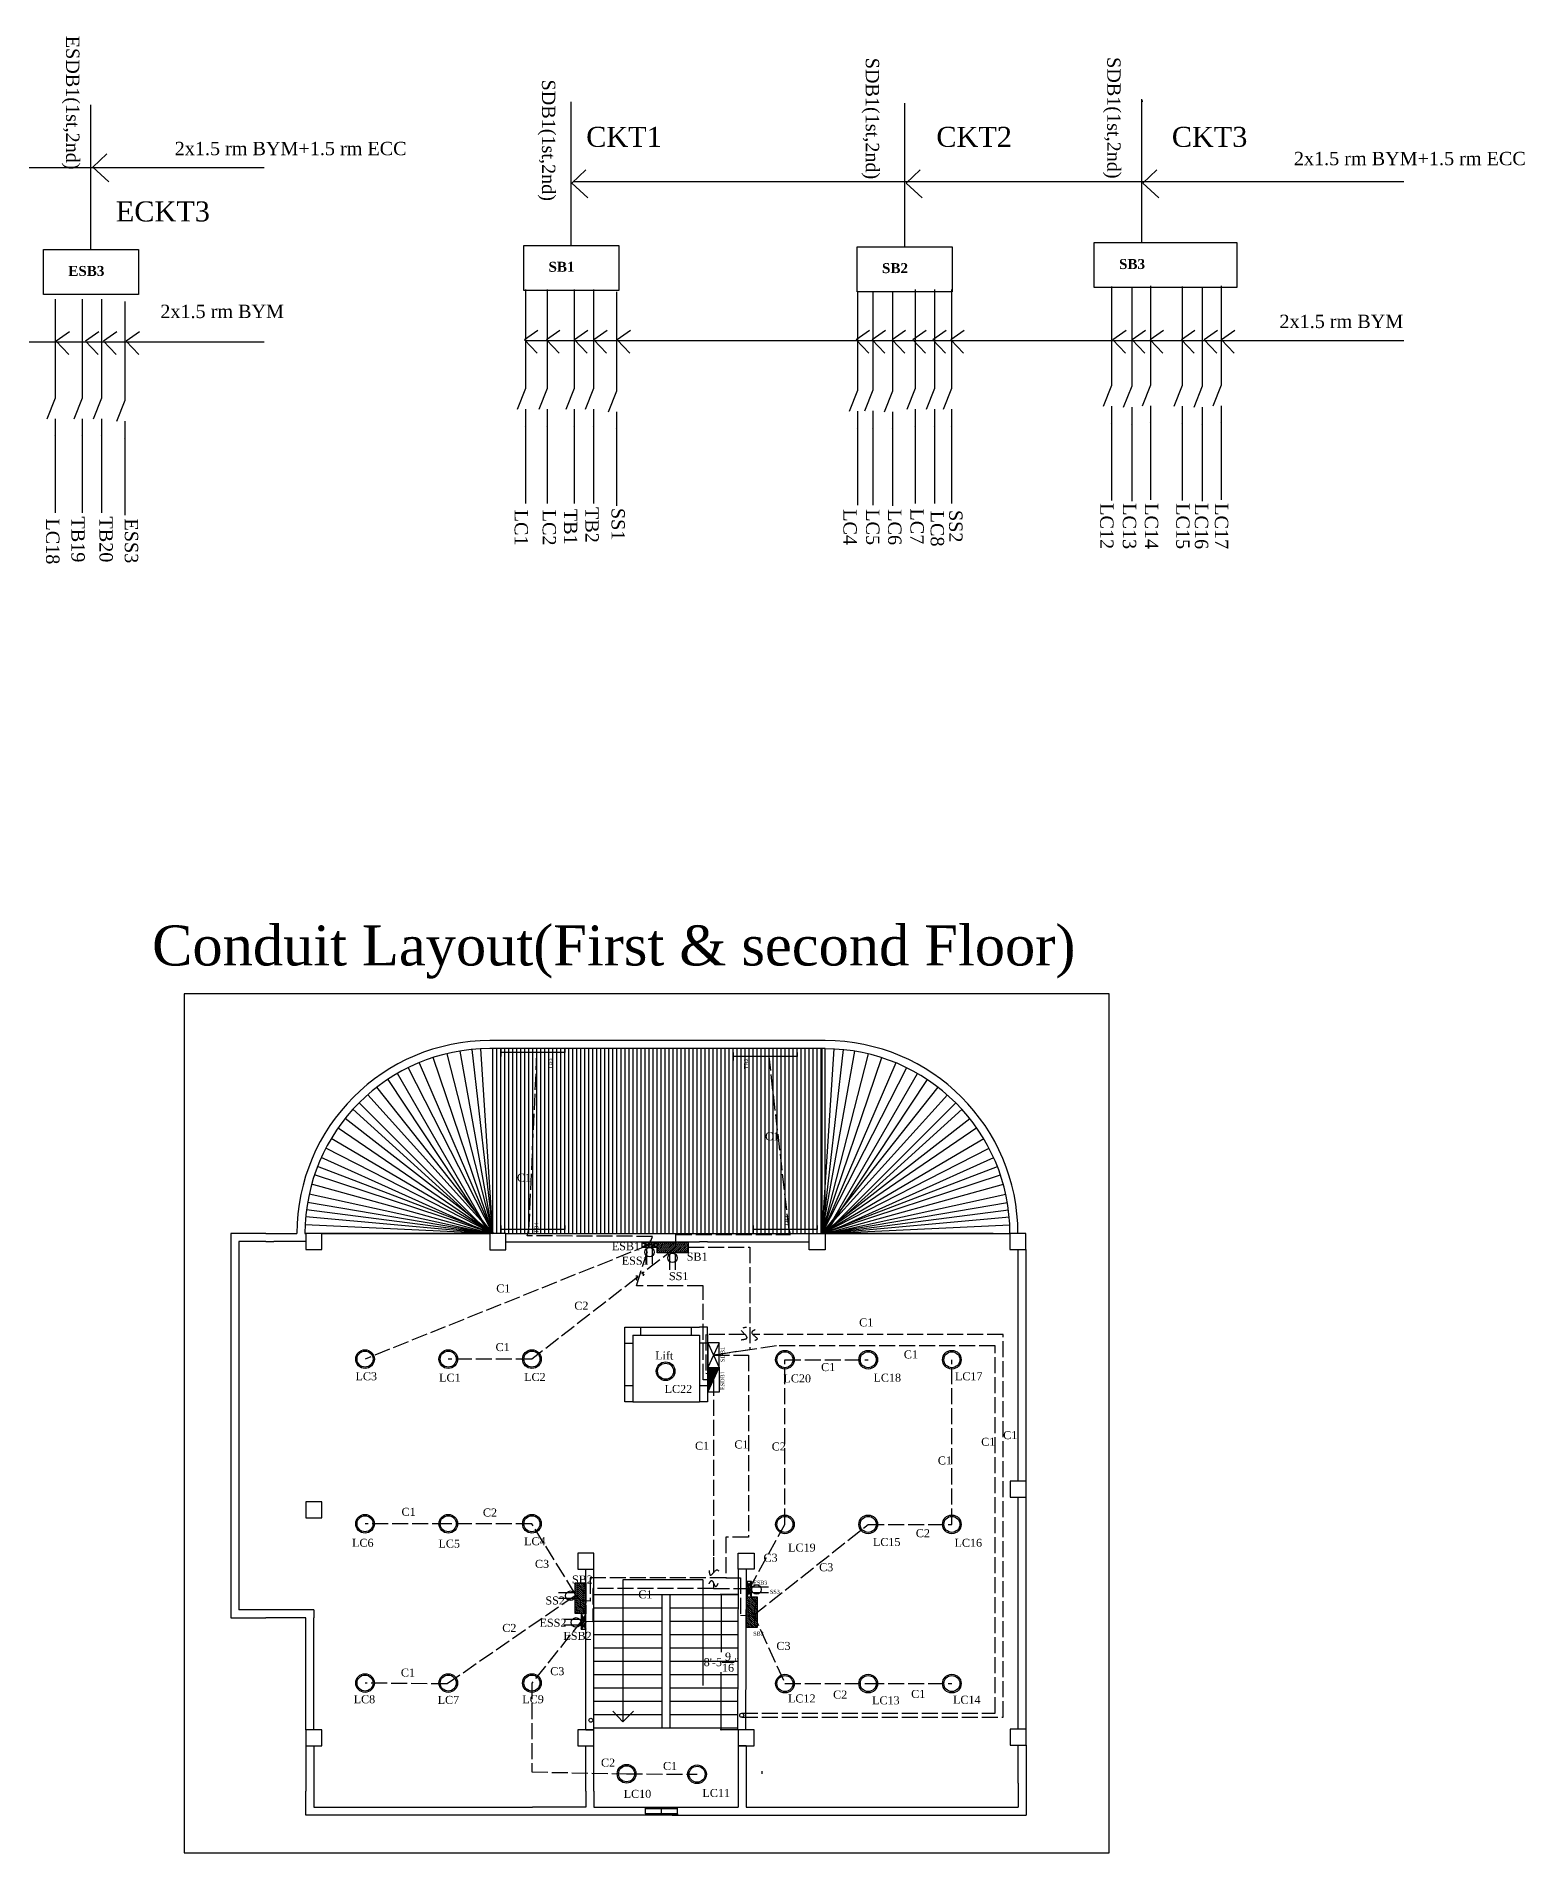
# Model space of a CAD drawing. Header units: inches. Extents: x -7121 to -1666, y 2270 to 5014.
# Drawn here: x -4785 to -3670, y 3280 to 4641 of the extents above; entities that cross this region are included whole.
import ezdxf

# ---------------------------------------------------------------- set-up
doc = ezdxf.new("R2010")
doc.units = ezdxf.units.IN
doc.header["$MEASUREMENT"] = 0
doc.linetypes.add('ACAD_ISO02W100', pattern=[15, 12, -3])
for name, color, linetype in [('Boundary', 18, 'Continuous'), ('Diagram', 7, 'ACAD_ISO02W100'), ('Dimension', 8, 'Continuous'), ('emergency_line', 10, 'ACAD_ISO02W100'), ('ESB', 25, 'Continuous'), ('ESDB', 45, 'Continuous'), ('Exhaust Fan and Socket', 212, 'Continuous'), ('GF_Text', 253, 'Continuous'), ('GF_WIND', 20, 'Continuous'), ('Legends (Fixture Fittings)', 252, 'Continuous'), ('lift', 6, 'Continuous'), ('Lights', 212, 'Continuous'), ('Normal_line', 160, 'ACAD_ISO02W100'), ('PILLAR', 152, 'Continuous'), ('PUMP', 32, 'Continuous'), ('SB', 15, 'Continuous'), ('SDB', 35, 'Continuous'), ('text', 250, 'ACAD_ISO02W100')]:
    doc.layers.add(name, color=color, linetype=linetype)
doc.styles.get("Standard").update_dxf_attribs({"font": 'times.ttf', "height": 6})
doc.dimstyles.get("Standard").update_dxf_attribs({"dimscale": 5, "dimtxt": 0.18, "dimasz": 0.18, "dimexe": 0.18, "dimexo": 0.0625, "dimgap": 0.09, "dimtad": 0, "dimtih": 1, "dimtoh": 1, "dimdec": 4, "dimzin": 0, "dimdsep": 46, "dimlunit": 4, "dimtxsty": 'Standard', "dimblk": 'ARCHTICK', "dimcen": 0.09, "dimadec": 0, "dimazin": 0, "dimtfac": 1, "dimtdec": 4, "dimtofl": 0, "dimtmove": 0, "dimatfit": 3, "dimfxl": 1, "dimtolj": 1, "dimtzin": 0, "dimarcsym": 0})

# ---------------------------------------------------------------- blocks, each defined once
blk = doc.blocks.new('_ArchTick')
at = {"color": 0, "linetype": 'ByBlock', "const_width": 0.15}
blk.add_lwpolyline([(-0.5, -0.5), (0.5, 0.5)], dxfattribs=at)
blk = doc.blocks.new('*D247')
at = {"layer": 'Defpoints', "color": 0}
for p in [(-4259.3, 3473.1), (-4271.8, 3371.5), (-4259.3, 3371.5)]:
    blk.add_point(p, dxfattribs=at)
at = {"layer": 'Dimension', "color": 0, "lineweight": -2}
for p, q in [((-4259.6, 3473.1), (-4272.7, 3473.1)), ((-4271.8, 3473.1), (-4271.8, 3429.9)), ((-4271.8, 3371.5), (-4271.8, 3414.7)), ((-4259.6, 3371.5), (-4272.7, 3371.5))]:
    blk.add_line(p, q, dxfattribs=at)
at = {"layer": 'Dimension', "color": 0, "lineweight": -2, "xscale": 0.8999999999999999, "yscale": 0.8999999999999999, "zscale": 0.8999999999999999}
for p, rotation in [((-4271.8, 3473.1), 90), ((-4271.8, 3371.5), 270)]:
    blk.add_blockref('_ArchTick', p, dxfattribs=dict(at, rotation=rotation))
at = {"layer": 'Dimension', "color": 0, "insert": (-4271.8, 3422.3), "char_height": 6, "attachment_point": 5}
blk.add_mtext('\\A1;8\'-5{\\H1.000000x;\\S9/16;}"', dxfattribs=at)
blk = doc.blocks.new('Toilet_window')
at = {"layer": 'GF_WIND'}
for p, q in [((-2114.5, 2652), (-2114.5, 2676)), ((-2113.5, 2676), (-2114.5, 2676)), ((-2113.5, 2652), (-2113.5, 2676)), ((-2109.5, 2676), (-2113.5, 2676)), ((-2109.5, 2676), (-2109.5, 2652)), ((-2109.5, 2676), (-2108.5, 2676)), ((-2108.5, 2676), (-2108.5, 2652)), ((-2109.5, 2664), (-2113.5, 2664)), ((-2113.5, 2652), (-2114.5, 2652)), ((-2109.5, 2652), (-2113.5, 2652)), ((-2109.5, 2652), (-2108.5, 2652))]:
    blk.add_line(p, q, dxfattribs=at)
blk = doc.blocks.new('lift_50')
at = {"layer": 'lift'}
for p, q in [((-25, 50), (25, 50)), ((-25, 50), (-25, 0)), ((25, 50), (25, 0)), ((-25, 0), (25, 0))]:
    blk.add_line(p, q, dxfattribs=at)
blk = doc.blocks.new('ceil light')
at = {"layer": 'Lights'}
for radius in [7, 6]:
    blk.add_circle((-1931, 2584), radius, dxfattribs=at)
blk = doc.blocks.new('tubelight')
at = {"layer": 'Lights'}
for p, q in [((-1976, 2566), (-1976, 2560)), ((-1976, 2560), (-1976, 2563)), ((-1976, 2563), (-1928, 2563)), ((-1928, 2560), (-1928, 2566)), ((-1928, 2563), (-1928, 2560))]:
    blk.add_line(p, q, dxfattribs=at)
blk = doc.blocks.new('SDB')
at = {"layer": 'SDB'}
for p, q in [((-1881.4, 2636.1), (-1872.9, 2617.6)), ((-1872.9, 2636.1), (-1881.4, 2617.6))]:
    blk.add_line(p, q, dxfattribs=at)
blk.add_lwpolyline([(-1872.9, 2636.1), (-1881.4, 2636.1), (-1881.4, 2617.6), (-1872.9, 2617.6)], close=True, dxfattribs=at)
blk = doc.blocks.new('ESDB')
at = {"layer": 'ESDB'}
for p, q in [((-1843.6, 2787.3), (-1825.1, 2778.8)), ((-1842.4, 2787.3), (-1825.1, 2779.4)), ((-1841.2, 2787.3), (-1825.1, 2779.9)), ((-1840, 2787.3), (-1825.1, 2780.5)), ((-1838.8, 2787.3), (-1825.1, 2781)), ((-1837.6, 2787.3), (-1825.1, 2781.6)), ((-1836.4, 2787.3), (-1825.1, 2782.1)), ((-1835.2, 2787.3), (-1825.1, 2782.7)), ((-1834, 2787.3), (-1825.1, 2783.2)), ((-1832.8, 2787.3), (-1825.1, 2783.8)), ((-1831.6, 2787.3), (-1825.1, 2784.3)), ((-1830.4, 2787.3), (-1825.1, 2784.9)), ((-1829.2, 2787.3), (-1825.1, 2785.4)), ((-1828, 2787.3), (-1825.1, 2786)), ((-1826.8, 2787.3), (-1825.1, 2786.5))]:
    blk.add_line(p, q, dxfattribs=at)
blk.add_lwpolyline([(-1843.6, 2787.3), (-1825.1, 2787.3), (-1825.1, 2778.8), (-1843.6, 2778.8)], close=True, dxfattribs=at)
blk = doc.blocks.new('SB')
at = {"layer": 'SB'}
for p, q in [((-1913, 2670), (-1915, 2668.1)), ((-1911.5, 2670), (-1915, 2666.8)), ((-1910.1, 2670), (-1915, 2665.4)), ((-1908.6, 2670), (-1915, 2664)), ((-1907.1, 2670), (-1915, 2662.7)), ((-1905.7, 2670), (-1914.3, 2662)), ((-1904.2, 2670), (-1912.8, 2662)), ((-1902.7, 2670), (-1911.3, 2662)), ((-1901.3, 2670), (-1909.9, 2662)), ((-1899.8, 2670), (-1908.4, 2662)), ((-1898.3, 2670), (-1906.9, 2662)), ((-1896.9, 2670), (-1905.5, 2662)), ((-1895.4, 2670), (-1904, 2662)), ((-1893.9, 2670), (-1902.5, 2662)), ((-1892.5, 2670), (-1901.1, 2662)), ((-1898.3, 2670), (-1899.8, 2670)), ((-1892, 2669.1), (-1899.6, 2662)), ((-1892, 2667.7), (-1898.1, 2662)), ((-1892, 2666.3), (-1896.7, 2662)), ((-1892, 2665), (-1895.2, 2662)), ((-1892, 2663.6), (-1893.7, 2662))]:
    blk.add_line(p, q, dxfattribs=at)
blk.add_lwpolyline([(-1898.3, 2670), (-1892, 2670), (-1892, 2662), (-1915, 2662), (-1915, 2670), (-1899.8, 2670)], dxfattribs=at)
blk = doc.blocks.new('ESB')
at = {"layer": 'ESB'}
for p, q in [((-1915.5, 2667.5), (-1927, 2667.5)), ((-1927, 2667.5), (-1927, 2664)), ((-1927, 2664), (-1920.5, 2667.5)), ((-1927, 2667.5), (-1920.5, 2664)), ((-1927, 2664), (-1915.5, 2667.5)), ((-1915.5, 2664), (-1927, 2667.5)), ((-1927, 2664), (-1915.5, 2664)), ((-1920.5, 2667.5), (-1915.5, 2664)), ((-1920.5, 2664), (-1915.5, 2667.5)), ((-1915.5, 2664.5), (-1915.5, 2667.5)), ((-1915.5, 2664), (-1915.5, 2664.5))]:
    blk.add_line(p, q, dxfattribs=at)
blk = doc.blocks.new('5A Socket')
at = {"layer": 'Exhaust Fan and Socket'}
for p, q in [((-1808.7, 2687.2), (-1820.5, 2687.2)), ((-1808.6, 2683), (-1820.5, 2683))]:
    blk.add_line(p, q, dxfattribs=at)
blk.add_circle((-1811.5, 2685), 3.54, dxfattribs=at)
blk = doc.blocks.new('SWITCH')
at = {"layer": 'Diagram', "linetype": 'Continuous'}
for p, q in [((0, 0), (0, -135.5)), ((0, -135.5), (0, -148.5)), ((0, -148.5), (-12.5, -180)), ((0, -179.5), (0, -320.5)), ((-1, -205), (-1, -205))]:
    blk.add_line(p, q, dxfattribs=at)

msp = doc.modelspace()

# ---------------------------------------------------------------- linework, layer by layer
at = {"color": 7}
for p, q in [((-4380.23528, 3737.51857), (-4374.23528, 3737.51857)), ((-4282.25347, 3737.51857), (-4288.25347, 3737.51857)), ((-4049.25347, 3558.01857), (-4049.25347, 3731.65529)), ((-4043.25347, 3558.01857), (-4043.25347, 3731.65529)), ((-4344.25347, 3667.51857), (-4344.25347, 3673.51857)), ((-4344.25347, 3673.51857), (-4338.25347, 3673.51857)), ((-4344.25347, 3617.51857), (-4344.25347, 3667.51857)), ((-4338.25347, 3673.51857), (-4288.25347, 3673.51857)), ((-4332.25347, 3667.51857), (-4332.25347, 3673.51857)), ((-4294.25347, 3667.51857), (-4294.25347, 3673.51857)), ((-4282.25347, 3673.51857), (-4288.25347, 3673.51857)), ((-4282.25347, 3667.51857), (-4282.25347, 3673.51857)), ((-4282.25347, 3667.51857), (-4282.25347, 3617.51857)), ((-4344.25347, 3661.51857), (-4338.25347, 3661.51857)), ((-4282.25347, 3661.51857), (-4288.25347, 3661.51857)), ((-4338.25347, 3629.51857), (-4344.25347, 3629.51857)), ((-4282.25347, 3629.51857), (-4288.25347, 3629.51857)), ((-4338.25347, 3617.51857), (-4344.25347, 3617.51857)), ((-4282.25347, 3617.51857), (-4288.25347, 3617.51857)), ((-4049.25347, 3372.01857), (-4049.25347, 3546.01857)), ((-4043.25347, 3372.01857), (-4043.25347, 3546.01857)), ((-4373.25347, 3371.51857), (-4373.25347, 3492.01857)), ((-4373.25347, 3492.01857), (-4367.25347, 3492.01857)), ((-4367.25347, 3371.51857), (-4367.25347, 3492.01857)), ((-4259.25347, 3492.01857), (-4259.56597, 3371.51857)), ((-4253.25349, 3492.00301), (-4259.25347, 3492.00301)), ((-4253.25349, 3492.00301), (-4253.56599, 3371.50301)), ((-4373.25348, 3325.5672), (-4373.25347, 3331.5672)), ((-4314.75347, 3313.62211), (-4259.25347, 3313.62211)), ((-4308.75347, 3307.61518), (-4259.25347, 3307.5672))]:
    msp.add_line(p, q, dxfattribs=at)
for p, q in [((-4367.25347, 3504.01857), (-4373.25347, 3504.01857)), ((-4367.25347, 3473.08093), (-4319.25347, 3473.08093)), ((-4319.25347, 3473.08093), (-4307.25347, 3473.08093)), ((-4316.25347, 3373.08093), (-4316.25347, 3473.08093)), ((-4310.25347, 3373.08093), (-4310.25347, 3473.08093)), ((-4307.25347, 3473.08093), (-4259.25347, 3473.08093)), ((-4577.31826, 3461.5672), (-4577.31826, 3455.5672)), ((-4367.25347, 3463.08093), (-4316.25347, 3463.08093)), ((-4310.25347, 3463.08093), (-4259.25347, 3463.08093)), ((-4583.31826, 3455.5672), (-4613.31826, 3455.5672)), ((-4583.31826, 3371.5672), (-4583.31826, 3455.5672)), ((-4577.31826, 3371.5672), (-4577.31826, 3455.5672)), ((-4367.25347, 3453.08093), (-4316.25347, 3453.08093)), ((-4310.25347, 3453.08093), (-4259.25347, 3453.08093)), ((-4367.25347, 3443.08093), (-4316.25347, 3443.08093)), ((-4367.25347, 3433.08093), (-4316.25347, 3433.08093)), ((-4310.25347, 3443.08093), (-4259.25347, 3443.08093)), ((-4310.25347, 3433.08093), (-4259.25347, 3433.08093)), ((-4367.25347, 3423.08093), (-4316.25347, 3423.08093)), ((-4310.25347, 3423.08093), (-4259.25347, 3423.08093)), ((-4367.25347, 3413.08093), (-4316.25347, 3413.08093)), ((-4310.25347, 3413.08093), (-4259.25347, 3413.08093)), ((-4367.25347, 3403.08093), (-4316.25347, 3403.08093)), ((-4367.25347, 3393.08093), (-4316.25347, 3393.08093)), ((-4310.25347, 3403.08093), (-4259.25347, 3403.08093)), ((-4310.25347, 3393.08093), (-4259.25347, 3393.08093)), ((-4310.25347, 3393.08093), (-4259.25347, 3393.08093)), ((-4367.25347, 3383.08093), (-4316.25347, 3383.08093)), ((-4310.25347, 3383.08093), (-4259.25347, 3383.08093)), ((-4373.25347, 3371.51857), (-4367.25347, 3371.51857)), ((-4367.25347, 3373.08093), (-4319.25347, 3373.08093)), ((-4319.25347, 3373.08093), (-4310.25347, 3373.08093)), ((-4310.25347, 3373.08093), (-4259.25347, 3373.08093)), ((-4253.09442, 3371.51857), (-4259.25347, 3371.51857)), ((-4583.31826, 3359.5672), (-4583.31826, 3325.5672)), ((-4577.31826, 3359.5672), (-4577.31826, 3331.5672)), ((-4373.25347, 3331.5672), (-4373.25347, 3359.51857)), ((-4367.25347, 3331.51857), (-4367.25347, 3359.51857)), ((-4259.25347, 3359.51857), (-4259.25347, 3325.5672)), ((-4253.09442, 3359.51857), (-4259.25347, 3359.51857)), ((-4253.09442, 3359.51857), (-4253.09442, 3331.5672)), ((-4049.25347, 3331.5672), (-4049.25347, 3360.01857)), ((-4043.25347, 3360.01857), (-4043.25347, 3325.5672)), ((-4373.25348, 3325.5672), (-4373.25348, 3313.5672)), ((-4367.25347, 3325.51857), (-4367.25347, 3331.51857)), ((-4367.25347, 3325.51857), (-4367.25347, 3313.61518)), ((-4259.25347, 3325.5672), (-4259.25347, 3313.62211)), ((-4253.09442, 3331.5672), (-4253.09442, 3313.62211)), ((-4049.25347, 3331.5672), (-4049.25347, 3313.62211)), ((-4043.25347, 3325.5672), (-4043.25347, 3307.5672)), ((-4373.25348, 3313.5672), (-4413.25347, 3313.5672)), ((-4367.25347, 3313.61518), (-4331.25347, 3313.61518)), ((-4331.25347, 3313.62211), (-4314.75347, 3313.62211)), ((-4253.09442, 3313.62211), (-4049.25347, 3313.62211)), ((-4367.25347, 3307.51857), (-4419.25347, 3307.51857)), ((-4331.25347, 3307.61518), (-4367.25347, 3307.61518)), ((-4367.25347, 3307.61518), (-4367.25347, 3307.51857)), ((-4308.75347, 3307.61518), (-4331.25347, 3307.62211)), ((-4259.25347, 3307.5672), (-4043.25347, 3307.5672))]:
    msp.add_line(p, q)
for centre in [(-4369.59748, 3378.80705), (-4256.49998, 3382.50001)]:
    msp.add_circle(centre, 1.5)
at = {"layer": 'Boundary'}
for p, q in [((-3980.96716, 3923.27568), (-4674.5076, 3923.27568)), ((-4674.5076, 3923.27568), (-4674.5076, 3279.50001)), ((-3980.96716, 3328.38129), (-3980.96716, 3923.27568)), ((-3980.96716, 3279.50001), (-3980.96716, 3328.38129)), ((-4674.5076, 3279.50001), (-3980.96716, 3279.50001))]:
    msp.add_line(p, q, dxfattribs=at)
at = {"layer": 'Diagram', "linetype": 'Continuous'}
for p, q in [((-4744.32557, 4588.73735), (-4744.32557, 4589.80451)), ((-4744.32557, 4481.23735), (-4744.32557, 4588.73735)), ((-4384.34333, 4484.34201), (-4384.34333, 4591.84201)), ((-4134.34333, 4483.34201), (-4134.34333, 4590.84201)), ((-3956.64212, 4486.4141), (-3956.64212, 4593.9141)), ((-3956.09333, 4591.84201), (-3956.09333, 4592.90917)), ((-4743, 4543), (-4732.5, 4553)), ((-4614.5, 4542.5), (-5174, 4542.5)), ((-4731, 4532), (-4743, 4543)), ((-4383.76777, 4531.10464), (-4373.26777, 4541.10464)), ((-4133.26777, 4531.10464), (-4122.76777, 4541.10464)), ((-3955.76777, 4531.10464), (-3945.26777, 4541.10464)), ((-4371.76777, 4520.10464), (-4383.76777, 4531.10464)), ((-3760.26777, 4532.10465), (-4382.76777, 4532.10465)), ((-4121.26777, 4520.10464), (-4133.26777, 4531.10464)), ((-3943.76777, 4520.10464), (-3955.76777, 4531.10464)), ((-3921.01712, 4486.4141), (-3885.30371, 4486.4141)), ((-3885.30371, 4486.4141), (-3885.30371, 4452.6641)), ((-3885.30371, 4452.6641), (-3921.01712, 4452.6641)), ((-5198.5, 4412), (-4614.5, 4412)), ((-4760.5, 4419.5), (-4770.5, 4412.5)), ((-4770.5, 4412.5), (-4761, 4402.5)), ((-4738.5, 4419.5), (-4748.5, 4412.5)), ((-4748.5, 4412.5), (-4739, 4402.5)), ((-4725, 4419.5), (-4735, 4412.5)), ((-4735, 4412.5), (-4725.5, 4402.5)), ((-4708, 4419.5), (-4718, 4412.5)), ((-4718, 4412.5), (-4708.5, 4402.5)), ((-4409.26777, 4420.60465), (-4419.26777, 4413.60465)), ((-4419.26777, 4413.60465), (-4409.76777, 4403.60465)), ((-4418.26777, 4413.10465), (-3760.26777, 4413.10465)), ((-4392.76777, 4420.60465), (-4402.76777, 4413.60465)), ((-4402.76777, 4413.60465), (-4393.26777, 4403.60465)), ((-4371.76777, 4420.60465), (-4381.76777, 4413.60465)), ((-4381.76777, 4413.60465), (-4372.26777, 4403.60465)), ((-4357.26777, 4420.60465), (-4367.26777, 4413.60465)), ((-4367.26777, 4413.60465), (-4357.76777, 4403.60465)), ((-4339.76777, 4420.60465), (-4349.76777, 4413.60465)), ((-4349.76777, 4413.60465), (-4340.26777, 4403.60465)), ((-4160.76777, 4420.60465), (-4170.76777, 4413.60465)), ((-4170.76777, 4413.60465), (-4161.26777, 4403.60465)), ((-4148.76777, 4420.60465), (-4158.76777, 4413.60465)), ((-4158.76777, 4413.60465), (-4149.26777, 4403.60465)), ((-4133.76777, 4420.60465), (-4143.76777, 4413.60465)), ((-4143.76777, 4413.60465), (-4134.26777, 4403.60465)), ((-4118.26777, 4420.60465), (-4128.26777, 4413.60465)), ((-4128.26777, 4413.60465), (-4118.76777, 4403.60465)), ((-4103.26777, 4420.60465), (-4113.26777, 4413.60465)), ((-4113.26777, 4413.60465), (-4103.76777, 4403.60465)), ((-4089.76777, 4420.60465), (-4099.76777, 4413.60465)), ((-4099.76777, 4413.60465), (-4090.26777, 4403.60465)), ((-3968.26777, 4420.60465), (-3978.26777, 4413.60465)), ((-3978.26777, 4413.60465), (-3968.76777, 4403.60465)), ((-3953.76777, 4420.60465), (-3963.76777, 4413.60465)), ((-3963.76777, 4413.60465), (-3954.26777, 4403.60465)), ((-3940.26777, 4420.60465), (-3950.26777, 4413.60465)), ((-3950.26777, 4413.60465), (-3940.76777, 4403.60465)), ((-3916.76777, 4420.60465), (-3926.76777, 4413.60465)), ((-3926.76777, 4413.60465), (-3917.26777, 4403.60465)), ((-3899.76777, 4420.60465), (-3909.76777, 4413.60465)), ((-3909.76777, 4413.60465), (-3900.26777, 4403.60465)), ((-3886.76777, 4420.60465), (-3896.76777, 4413.60465)), ((-3896.76777, 4413.60465), (-3887.26777, 4403.60465))]:
    msp.add_line(p, q, dxfattribs=at)
for points in [[(-4779.95057, 4481.23735), (-4708.70057, 4481.23735), (-4708.70057, 4447.48735), (-4779.95057, 4447.48735)], [(-4419.96833, 4484.34201), (-4348.71833, 4484.34201), (-4348.71833, 4450.59201), (-4419.96833, 4450.59201)], [(-4169.96833, 4483.34201), (-4098.71833, 4483.34201), (-4098.71833, 4449.59201), (-4169.96833, 4449.59201)]]:
    msp.add_lwpolyline(points, close=True, dxfattribs=at)
msp.add_lwpolyline([(-3921.01712, 4452.6641), (-3992.26712, 4452.6641), (-3992.26712, 4486.4141), (-3921.01712, 4486.4141)], dxfattribs=at)
at = {"layer": 'Dimension', "color": 7}
for p, q in [((-4458.89152, 3881.55449), (-4443.00659, 3743.51857)), ((-4443.00659, 3743.51857), (-4452.02023, 3882.06143)), ((-4194.00659, 3888.22658), (-4445.25348, 3888.22658)), ((-4194.00659, 3882.22658), (-4445.25348, 3882.22658)), ((-4443.00659, 3743.51857), (-4443.00659, 3882.22658)), ((-4440.00659, 3743.51857), (-4440.00659, 3882.22658)), ((-4437.00659, 3743.51857), (-4437.00659, 3882.22658)), ((-4434.00659, 3743.51857), (-4434.00659, 3882.22658)), ((-4431.00659, 3743.51857), (-4431.00659, 3882.22658)), ((-4428.00659, 3743.51857), (-4428.00659, 3882.22658)), ((-4425.00659, 3743.51857), (-4425.00659, 3882.22658)), ((-4422.00659, 3743.51857), (-4422.00659, 3882.22658)), ((-4419.00659, 3743.51857), (-4419.00659, 3882.22658)), ((-4416.00659, 3743.51857), (-4416.00659, 3882.22658)), ((-4413.00659, 3743.51857), (-4413.00659, 3882.22658)), ((-4410.00659, 3743.51857), (-4410.00659, 3882.22658)), ((-4407.00659, 3743.51857), (-4407.00659, 3882.22658)), ((-4404.00659, 3743.51857), (-4404.00659, 3882.22658)), ((-4401.00659, 3743.51857), (-4401.00659, 3882.22658)), ((-4398.00659, 3743.51857), (-4398.00659, 3882.22658)), ((-4395.00659, 3743.51857), (-4395.00659, 3882.22658)), ((-4392.00659, 3743.51857), (-4392.00659, 3882.22658)), ((-4389.00659, 3743.51857), (-4389.00659, 3882.22658)), ((-4386.00659, 3743.51857), (-4386.00659, 3882.22658)), ((-4383.00659, 3743.51857), (-4383.00659, 3882.22658)), ((-4380.00659, 3743.51857), (-4380.00659, 3882.22658)), ((-4377.00659, 3743.51857), (-4377.00659, 3882.22658)), ((-4374.00659, 3743.51857), (-4374.00659, 3882.22658)), ((-4371.00659, 3743.51857), (-4371.00659, 3882.22658)), ((-4368.00659, 3743.51857), (-4368.00659, 3882.22658)), ((-4365.00659, 3743.51857), (-4365.00659, 3882.22658)), ((-4362.00659, 3743.51857), (-4362.00659, 3882.22658)), ((-4359.00659, 3743.51857), (-4359.00659, 3882.22658)), ((-4356.00659, 3743.51857), (-4356.00659, 3882.22658)), ((-4353.00659, 3743.51857), (-4353.00659, 3882.22658)), ((-4350.00659, 3743.51857), (-4350.00659, 3882.22658)), ((-4347.00659, 3743.51857), (-4347.00659, 3882.22658)), ((-4344.00659, 3743.51857), (-4344.00659, 3882.22658)), ((-4341.00659, 3743.51857), (-4341.00659, 3882.22658)), ((-4338.00659, 3743.51857), (-4338.00659, 3882.22658)), ((-4335.00659, 3743.51857), (-4335.00659, 3882.22658)), ((-4332.00659, 3743.51857), (-4332.00659, 3882.22658)), ((-4329.00659, 3743.51857), (-4329.00659, 3882.22658)), ((-4326.00659, 3743.51857), (-4326.00659, 3882.22658)), ((-4323.00659, 3743.51857), (-4323.00659, 3882.22658)), ((-4320.00659, 3743.51857), (-4320.00659, 3882.22658)), ((-4317.00659, 3743.51857), (-4317.00659, 3882.22658)), ((-4314.00659, 3743.51857), (-4314.00659, 3882.22658)), ((-4311.00659, 3743.51857), (-4311.00659, 3882.22658)), ((-4308.00659, 3743.51857), (-4308.00659, 3882.22658)), ((-4305.00659, 3743.51857), (-4305.00659, 3882.22658)), ((-4302.00659, 3743.51857), (-4302.00659, 3882.22658)), ((-4299.00659, 3743.51857), (-4299.00659, 3882.22658)), ((-4296.00659, 3743.51857), (-4296.00659, 3882.22658)), ((-4293.00659, 3743.51857), (-4293.00659, 3882.22658)), ((-4290.00659, 3743.51857), (-4290.00659, 3882.22658)), ((-4287.00659, 3743.51857), (-4287.00659, 3882.22658)), ((-4284.00659, 3743.51857), (-4284.00659, 3882.22658)), ((-4281.00659, 3743.51857), (-4281.00659, 3882.22658)), ((-4278.00659, 3743.51857), (-4278.00659, 3882.22658)), ((-4275.00659, 3743.51857), (-4275.00659, 3882.22658)), ((-4272.00659, 3743.51857), (-4272.00659, 3882.22658)), ((-4269.00659, 3743.51857), (-4269.00659, 3882.22658)), ((-4266.00659, 3743.51857), (-4266.00659, 3882.22658)), ((-4263.00659, 3743.51857), (-4263.00659, 3882.22658)), ((-4260.00659, 3743.51857), (-4260.00659, 3882.22658)), ((-4257.00659, 3743.51857), (-4257.00659, 3882.22658)), ((-4254.00659, 3743.51857), (-4254.00659, 3882.22658)), ((-4251.00659, 3743.51857), (-4251.00659, 3882.22658)), ((-4248.00659, 3743.51857), (-4248.00659, 3882.22658)), ((-4245.00659, 3743.51857), (-4245.00659, 3882.22658)), ((-4242.00659, 3743.51857), (-4242.00659, 3882.22658)), ((-4239.00659, 3743.51857), (-4239.00659, 3882.22658)), ((-4236.00659, 3743.51857), (-4236.00659, 3882.22658)), ((-4233.00659, 3743.51857), (-4233.00659, 3882.22658)), ((-4230.00659, 3743.51857), (-4230.00659, 3882.22658)), ((-4227.00659, 3743.51857), (-4227.00659, 3882.22658)), ((-4224.00659, 3743.51857), (-4224.00659, 3882.22658)), ((-4221.00659, 3743.51857), (-4221.00659, 3882.22658)), ((-4218.00659, 3743.51857), (-4218.00659, 3882.22658)), ((-4215.00659, 3743.51857), (-4215.00659, 3882.22658)), ((-4212.00659, 3743.51857), (-4212.00659, 3882.22658)), ((-4209.00659, 3743.51857), (-4209.00659, 3882.22658)), ((-4206.00659, 3743.51857), (-4206.00659, 3882.22658)), ((-4203.00659, 3743.51857), (-4203.00659, 3882.22658)), ((-4200.00659, 3743.51857), (-4200.00659, 3882.22658)), ((-4197.00659, 3743.51857), (-4197.00659, 3882.22658)), ((-4196.25348, 3743.51857), (-4196.25348, 3882.22658)), ((-4196.25348, 3743.51857), (-4187.23983, 3882.06143)), ((-4180.36854, 3881.55449), (-4196.25348, 3743.51857)), ((-4194.00659, 3743.51857), (-4194.00659, 3882.22658)), ((-4443.00659, 3743.51857), (-4506.50382, 3867.9706)), ((-4498.29207, 3871.68572), (-4443.00659, 3743.51857)), ((-4443.00659, 3743.51857), (-4487.83238, 3875.52974)), ((-4477.54934, 3878.41442), (-4443.00659, 3743.51857)), ((-4443.00659, 3743.51857), (-4467.6519, 3880.4062)), ((-4196.25348, 3743.51857), (-4171.60817, 3880.4062)), ((-4161.71073, 3878.41442), (-4196.25348, 3743.51857)), ((-4196.25348, 3743.51857), (-4151.42768, 3875.52974)), ((-4140.96799, 3871.68572), (-4196.25348, 3743.51857)), ((-4196.25348, 3743.51857), (-4132.75625, 3867.9706)), ((-4443.00659, 3743.51857), (-4529.93543, 3853.37702)), ((-4521.81393, 3859.18364), (-4445.25348, 3743.51857)), ((-4445.25348, 3743.51857), (-4514.50886, 3863.70011)), ((-4196.25348, 3743.51857), (-4109.32464, 3853.37702)), ((-4194.00659, 3743.51857), (-4124.7512, 3863.70011)), ((-4117.44613, 3859.18364), (-4194.00659, 3743.51857)), ((-4445.25348, 3743.65621), (-4543.33485, 3841.59994)), ((-4536.91161, 3847.62764), (-4443.00659, 3743.51857)), ((-4102.34846, 3847.62764), (-4196.25348, 3743.51857)), ((-4194.00659, 3743.65621), (-4095.92521, 3841.59994)), ((-4443.00659, 3743.51857), (-4553.80073, 3829.87484)), ((-4547.96182, 3836.74361), (-4445.25348, 3743.65621)), ((-4196.25348, 3743.51857), (-4085.45934, 3829.87484)), ((-4091.29825, 3836.74361), (-4194.00659, 3743.65621)), ((-4443.00659, 3743.51857), (-4564.24517, 3814.79892)), ((-4559.00904, 3822.88848), (-4443.00659, 3743.51857)), ((-4080.25102, 3822.88848), (-4196.25348, 3743.51857)), ((-4196.25348, 3743.51857), (-4075.01489, 3814.79892)), ((-4445.25348, 3743.65621), (-4571.65346, 3800.64086)), ((-4443.00659, 3743.51857), (-4568.24402, 3807.6531)), ((-4196.25348, 3743.51857), (-4071.01605, 3807.6531)), ((-4194.00659, 3743.65621), (-4067.60661, 3800.64086)), ((-4443.00659, 3743.51857), (-4576.79008, 3787.54168)), ((-4443.00659, 3743.51857), (-4574.50559, 3793.85547)), ((-4196.25348, 3743.51857), (-4064.75448, 3793.85547)), ((-4196.25348, 3743.51857), (-4062.46998, 3787.54168)), ((-4446.31094, 3743.65621), (-4580.78889, 3773.01541)), ((-4445.25348, 3743.51857), (-4578.89917, 3780.64997)), ((-4194.00659, 3743.51857), (-4060.3609, 3780.64997)), ((-4192.94912, 3743.65621), (-4058.47118, 3773.01541)), ((-4445.25348, 3743.51857), (-4582.80121, 3761.42202)), ((-4445.25348, 3743.65621), (-4581.99289, 3766.80473)), ((-4194.00659, 3743.65621), (-4057.26718, 3766.80473)), ((-4194.00659, 3743.51857), (-4056.45886, 3761.42202)), ((-4445.25348, 3743.65621), (-4583.80588, 3750.08693)), ((-4445.25348, 3743.65621), (-4583.38832, 3756.11532)), ((-4194.00659, 3743.65621), (-4055.87175, 3756.11532)), ((-4194.00659, 3743.65621), (-4055.45418, 3750.08693)), ((-4613.31826, 3743.65621), (-4639.48592, 3743.65621)), ((-4639.48592, 3743.65621), (-4639.48592, 3455.5672)), ((-4613.31826, 3737.65621), (-4633.48592, 3737.65621)), ((-4633.48592, 3737.65621), (-4633.48592, 3461.5672)), ((-4613.31826, 3743.65621), (-4589.96142, 3743.65621)), ((-4613.31826, 3737.65621), (-4607.31826, 3737.65621)), ((-4583.29756, 3737.65621), (-4607.31826, 3737.65621)), ((-4583.96142, 3743.65621), (-4583.29756, 3743.65621)), ((-4445.25348, 3743.51857), (-4571.29756, 3743.65621)), ((-4571.29756, 3743.65621), (-4445.25348, 3743.65621)), ((-4433.25348, 3743.51857), (-4206.00659, 3743.51857)), ((-4433.25348, 3737.51857), (-4380.23528, 3737.51857)), ((-4374.23528, 3737.51857), (-4288.25347, 3737.51857)), ((-4282.25347, 3737.51857), (-4206.00659, 3737.51857)), ((-4194.00659, 3743.51857), (-4067.9625, 3743.65621)), ((-4067.9625, 3743.65621), (-4194.00659, 3743.65621)), ((-4067.9625, 3743.65621), (-4055.9625, 3743.65621)), ((-4055.29865, 3743.65621), (-4055.9625, 3743.65621)), ((-4577.31826, 3461.5672), (-4633.48592, 3461.5672)), ((-4639.48592, 3455.5672), (-4613.31826, 3455.5672)), ((-4583.31826, 3307.51857), (-4583.31826, 3325.5672)), ((-4577.31826, 3331.5672), (-4577.31826, 3313.5672)), ((-4577.31826, 3313.5672), (-4413.25347, 3313.5672)), ((-4419.25347, 3307.51857), (-4583.31826, 3307.51857))]:
    msp.add_line(p, q, dxfattribs=at)
for centre, radius, start, end in [((-4445.25348, 3743.51857), 144.70801, 90, 179.94550193), ((-4445.25348, 3743.51857), 138.70801, 90, 180), ((-4194.00659, 3743.65529), 144.57129, 0, 90), ((-4194.00659, 3743.51857), 138.57136, 0.05653077, 90)]:
    msp.add_arc(centre, radius, start, end, dxfattribs=at)
at = {"layer": 'emergency_line'}
for p, q in [((-4416.00659, 3746.51857), (-4410.00659, 3879.22658)), ((-4417.31925, 3741.94236), (-4416.00659, 3746.51857)), ((-4325.65877, 3735.15545), (-4538.90144, 3649.49155)), ((-4323.31925, 3741.44236), (-4417.31925, 3741.94236)), ((-4335.5, 3704.5), (-4325.65877, 3735.15545)), ((-4325.65877, 3735.15545), (-4323.31925, 3741.44236)), ((-4325.65877, 3735.15545), (-4324.81925, 3738.44236)), ((-4285.5, 3704.5), (-4335.5, 3704.5)), ((-4285.5, 3633.89737), (-4285.5, 3704.5)), ((-4283.5, 3668), (-4283.5, 3639)), ((-4254.07352, 3668), (-4283.5, 3668)), ((-4228, 3668), (-4248.16962, 3668)), ((-4060.5, 3668), (-4228, 3668)), ((-4060.5, 3381.00001), (-4060.5, 3668)), ((-4224.10331, 3525.60947), (-4224.10331, 3649.0531)), ((-4224.10331, 3649.0531), (-4161.68632, 3649.0531)), ((-4283.5, 3639), (-4278.33055, 3638.42224)), ((-4277.65637, 3633.89737), (-4285.5, 3633.89737)), ((-4277.65637, 3633.89737), (-4277.65637, 3501)), ((-4250.98915, 3477.06471), (-4224.10331, 3525.60947)), ((-4277.65637, 3501), (-4277.65637, 3489.42496)), ((-4277.65637, 3477.5), (-4368, 3477.5)), ((-4368, 3477.5), (-4368, 3452.5)), ((-4277.65637, 3481.69036), (-4277.65637, 3477.5)), ((-4277.65637, 3477.5), (-4251.11132, 3477.46612)), ((-4375.63547, 3454.49765), (-4413.78875, 3406.67184)), ((-4368, 3452.5), (-4375.14936, 3452.90043)), ((-4413.78875, 3406.67184), (-4413.78875, 3340)), ((-4256.49998, 3381.00001), (-4060.5, 3381.00001)), ((-4413.78875, 3340), (-4342.81725, 3338.63572)), ((-4342.81725, 3338.63572), (-4289.99025, 3338.26731))]:
    msp.add_line(p, q, dxfattribs=at)
for points in [[(-4257, 3664), (-4252.5, 3665.5), (-4257, 3672), (-4253, 3673.5)], [(-4246.5, 3671.5), (-4249, 3669.5), (-4245, 3664.5), (-4248, 3663)], [(-4281, 3491), (-4280, 3487.5), (-4275, 3491.5), (-4272.5, 3488.5)], [(-4281, 3481), (-4279, 3483.5), (-4276, 3479), (-4274, 3482)]]:
    msp.add_spline(points, degree=3, dxfattribs=at)
at = {"layer": 'GF_Text'}
for p, q in [((-4285.28957, 3483.92003), (-4345.75348, 3483.92003)), ((-4345.75348, 3483.92003), (-4345.75348, 3377.51857)), ((-4285.36243, 3404.868), (-4285.36243, 3483.868)), ((-4345.75348, 3377.51857), (-4353.25348, 3385.51857)), ((-4345.75348, 3377.51857), (-4337.75348, 3385.51857))]:
    msp.add_line(p, q, dxfattribs=at)
at = {"layer": 'Normal_line'}
for p, q in [((-4221.00659, 3746.51857), (-4236.00659, 3876.22658)), ((-4219.81925, 3742.94236), (-4221.00659, 3746.51857)), ((-4305.97973, 3733.09289), (-4331.08543, 3713.62448)), ((-4305.97973, 3733.09289), (-4305.81925, 3742.94236)), ((-4305.81925, 3742.94236), (-4219.81925, 3742.94236)), ((-4296.7742, 3733.42847), (-4250.5, 3733.42847)), ((-4250.5, 3733.42847), (-4250.5, 3656.5)), ((-4334.71109, 3710.81293), (-4413.78875, 3649.49155)), ((-4413.78875, 3649.49155), (-4476.48445, 3649.49155)), ((-4230.40626, 3659.5), (-4277.68278, 3652.4416)), ((-4250.5, 3656.5), (-4277.68278, 3652.4416)), ((-4277.68278, 3652.4416), (-4251.5, 3652.4416)), ((-4251.5, 3652.4416), (-4251.5, 3516)), ((-4066.5, 3659.5), (-4230.40626, 3659.5)), ((-4098.99063, 3525.60947), (-4098.99063, 3649.0531)), ((-4066.5, 3384.00001), (-4066.5, 3659.5)), ((-4476.48445, 3526.04792), (-4538.90144, 3526.04792)), ((-4413.78875, 3526.04792), (-4476.48445, 3526.04792)), ((-4381.31925, 3473.60981), (-4413.78875, 3526.04792)), ((-4251.5, 3516), (-4268.5, 3516)), ((-4268.5, 3516), (-4268.5, 3485.5)), ((-4247.48254, 3457.7051), (-4161.68632, 3525.60947)), ((-4161.68632, 3525.60947), (-4098.99063, 3525.60947)), ((-4381.44714, 3472.12371), (-4477.31925, 3405.94236)), ((-4268.5, 3485.5), (-4370, 3485.5)), ((-4370, 3485.5), (-4370, 3468)), ((-4268.5, 3485.5), (-4257.5, 3485.5)), ((-4257.5, 3485.5), (-4257.5, 3457.5)), ((-4370, 3468), (-4378.17032, 3468.8413)), ((-4248.81925, 3460.64801), (-4224.10331, 3406.23339)), ((-4257.5, 3457.5), (-4248.33534, 3457.15343)), ((-4477.31925, 3405.94236), (-4538.90144, 3406.67184)), ((-4224.10331, 3406.23339), (-4161.68632, 3406.23339)), ((-4161.68632, 3406.23339), (-4098.99063, 3406.23339)), ((-4256.49998, 3384.00001), (-4066.5, 3384.00001)), ((-4241.5, 3340.5), (-4241.5, 3338.5))]:
    msp.add_line(p, q, dxfattribs=at)
for points in [[(-4336, 3712), (-4334.5, 3711.5), (-4335.5, 3709), (-4335, 3709)], [(-4331, 3714.5), (-4331.5, 3714), (-4330, 3713), (-4330.5, 3712)]]:
    msp.add_spline(points, degree=3, dxfattribs=at)
at = {"layer": 'PILLAR'}
for points in [[(-4583.29756, 3731.65621), (-4571.29756, 3731.65621), (-4571.29756, 3743.65621), (-4583.29756, 3743.65621)], [(-4445.25348, 3731.51857), (-4433.25348, 3731.51857), (-4433.25348, 3743.51857), (-4445.25348, 3743.51857)], [(-4194.00659, 3731.51857), (-4206.00659, 3731.51857), (-4206.00659, 3743.51857), (-4194.00659, 3743.51857)], [(-4055.4353, 3731.65529), (-4043.4353, 3731.65529), (-4043.4353, 3743.65529), (-4055.4353, 3743.65529)], [(-4055.25347, 3546.01857), (-4043.25347, 3546.01857), (-4043.25347, 3558.01857), (-4055.25347, 3558.01857)], [(-4583.31826, 3530.5672), (-4571.31826, 3530.5672), (-4571.31826, 3542.5672), (-4583.31826, 3542.5672)], [(-4367.25347, 3504.01857), (-4379.25347, 3504.01857), (-4379.25347, 3492.01857), (-4367.25347, 3492.01857)], [(-4259.25347, 3504.01857), (-4247.25347, 3504.01857), (-4247.25347, 3492.01857), (-4259.25347, 3492.01857)], [(-4583.31826, 3359.5672), (-4571.31826, 3359.5672), (-4571.31826, 3371.5672), (-4583.31826, 3371.5672)], [(-4379.25347, 3359.51857), (-4367.25347, 3359.51857), (-4367.25347, 3371.51857), (-4379.25347, 3371.51857)], [(-4259.25347, 3359.51857), (-4247.25347, 3359.51857), (-4247.25347, 3371.51857), (-4259.25347, 3371.51857)], [(-4055.25347, 3360.01857), (-4043.25347, 3360.01857), (-4043.25347, 3372.01857), (-4055.25347, 3372.01857)]]:
    msp.add_lwpolyline(points, close=True, dxfattribs=at)
at = {"layer": 'PUMP'}
msp.add_line((-4367.25346, 3413.08093), (-4367.25346, 3447.76857), dxfattribs=at)

# ---------------------------------------------------------------- block references
at = {"color": 7}
msp.add_blockref('lift_50', (-4313.25347, 3617.51857), dxfattribs=at)
at = {"layer": 'Diagram', "linetype": 'Continuous', "xscale": 0.5, "yscale": 0.5, "zscale": 0.5}
for p in [(-3979.21124, 4453.47024), (-3964.18565, 4452.94796), (-3950.07611, 4453.92696), (-3926.30371, 4453.47024), (-3911.27812, 4452.94796), (-3897.16858, 4453.92696), (-4771.20387, 4444.13351), (-4750.82887, 4444.13351), (-4736.45387, 4444.13351), (-4719.00331, 4442.32275), (-4418.59333, 4451.23668), (-4402.46833, 4451.23668), (-4382.09333, 4451.23668), (-4367.71833, 4451.23668), (-4350.26777, 4449.42591), (-4169.76777, 4449.92591), (-4158.32021, 4449.95468), (-4143.5679, 4449.33059), (-4126.46833, 4451.23668), (-4112.09333, 4451.23668), (-4099.34334, 4451.23668)]:
    msp.add_blockref('SWITCH', p, dxfattribs=at)
at = {"layer": 'ESB'}
msp.add_blockref('ESB', (-2404.40877, 1069.40545), dxfattribs=at)
for p, rotation in [((-1585.23915, 5398.31471), 90), ((-7040.89936, 1531.65043), 270)]:
    msp.add_blockref('ESB', p, dxfattribs=dict(at, rotation=rotation))
at = {"layer": 'ESDB', "rotation": 90.07834572120291}
msp.add_blockref('ESDB', (-1497.07409, 5472.0303), dxfattribs=at)
at = {"layer": 'Exhaust Fan and Socket'}
for p, rotation in [((-1640.6307, 5541.2211), 90), ((-1623.43349, 5536.89353), 90), ((-6056.84838, 6161.78154), 180)]:
    msp.add_blockref('5A Socket', p, dxfattribs=dict(at, rotation=rotation))
for p in [(-2573.48267, 787.12371), (-2569.23935, 767.14599)]:
    msp.add_blockref('5A Socket', p, dxfattribs=at)
at = {"layer": 'GF_WIND', "rotation": 270}
msp.add_blockref('Toilet_window', (-6980.57952, 1199.16158), dxfattribs=at)
at = {"layer": 'Lights', "rotation": 180}
for p in [(-6365.00659, 6442.22658), (-6191.00659, 6439.22658), (-6365.00659, 6309.51857), (-6176.00659, 6309.51857)]:
    msp.add_blockref('tubelight', p, dxfattribs=at)
at = {"layer": 'Lights'}
for p in [(-2607.90143, 1065.49155), (-2545.48443, 1065.49155), (-2482.78874, 1065.49155), (-2293.1033, 1065.0531), (-2230.68631, 1065.0531), (-2167.99062, 1065.0531), (-2382.55525, 1056.38224), (-2607.90143, 942.04792), (-2545.48443, 942.04792), (-2482.78874, 942.04792), (-2293.1033, 941.60947), (-2230.68631, 941.60947), (-2167.99062, 941.60947), (-2607.90143, 822.67184), (-2545.48443, 822.67184), (-2482.78874, 822.67184), (-2293.1033, 822.23338), (-2230.68631, 822.23338), (-2167.99062, 822.23338), (-2411.81724, 754.63572), (-2358.99024, 754.26731)]:
    msp.add_blockref('ceil light', p, dxfattribs=at)
at = {"layer": 'SB'}
msp.add_blockref('SB', (-2404.7742, 1067.09289), dxfattribs=at)
for p, rotation in [((-7043.31925, 1566.72243), 270), ((-1582.81925, 5363.24271), 90)]:
    msp.add_blockref('SB', p, dxfattribs=dict(at, rotation=rotation))
at = {"layer": 'SDB', "rotation": 0.07834572122245094}
msp.add_blockref('SDB', (-2396.89819, 1028.15108), dxfattribs=at)

# ---------------------------------------------------------------- texts
at = {"layer": 'Diagram', "linetype": 'Continuous', "char_height": 10, "attachment_point": 1, "rotation": 270}
for s, insert, width in [('ESDB1(1st,2nd)', (-4753, 4641.5), 157.6910616), ('SDB1(1st,2nd)', (-4153.5, 4625), 157.6910616), ('SDB1(1st,2nd)', (-3972.5, 4625.5), 157.6910616), ('SDB1(1st,2nd)', (-4396.24406, 4608.68401), 157.6910616), ('LC12', (-3977.78197, 4291.06821), 19.5), ('LC13', (-3960.78197, 4291.06821), 19.5), ('LC14', (-3944.28197, 4291.06821), 19.5), ('LC15', (-3920.78197, 4291.06821), 19.5), ('LC16', (-3906.78197, 4291.06821), 19.5), ('LC17', (-3891.78197, 4291.06821), 19.5), ('LC18', (-4767.98033, 4279.64922), 19.5), ('TB19', (-4748.98033, 4281.14922), 19.5), ('TB20', (-4727.98033, 4281.14922), 19.5), ('ESS3', (-4708.98033, 4279.64922), 19.5), ('LC1', (-4416.74406, 4286.18401), 19.5), ('LC2', (-4395.74406, 4286.18401), 19.5), ('TB1', (-4379.74161, 4286.87051), 19.5), ('TB2', (-4363.68013, 4288.24352), 19.5), ('SS1', (-4344.12109, 4287.55702), 19.5), ('LC4', (-4170.24693, 4286.56821), 19.5), ('LC5', (-4153.24693, 4286.56821), 19.5), ('LC6', (-4136.74693, 4286.56821), 19.5), ('LC7', (-4119.99485, 4287.12989), 19.5), ('LC8', (-4104.8668, 4285.44743), 19.5), ('SS2', (-4090.98805, 4286.00652), 19.5)]:
    msp.add_mtext(s, dxfattribs=dict(at, insert=insert, width=width))
at = {"layer": 'Diagram', "linetype": 'Continuous', "attachment_point": 1}
for s, insert, char_height, width in [('2x1.5 rm BYM+1.5 rm ECC', (-4681.56943, 4561.97059), 10, 222.8697901), ('CKT1', (-4373.09228, 4573.21469), 15, 74.5), ('CKT2', (-4110.59228, 4573.21469), 15, 74.5), ('CKT3', (-3934.09228, 4573.21469), 15, 74.5), ('2x1.5 rm BYM+1.5 rm ECC', (-3842.56943, 4554.47059), 10, 222.8697901), ('ECKT3', (-4725.66777, 4517.31823), 15, 74.5), ('{\\fTimes New Roman|b1|i0|c0|p18;ESB3}', (-4761.33671, 4468.94854), 7.5, 92.5), ('{\\fTimes New Roman|b1|i0|c0|p18;SB1}', (-4401.35448, 4472.0532), 7.5, 92.5), ('{\\fTimes New Roman|b1|i0|c0|p18;SB2}', (-4151.35448, 4471.0532), 7.5, 92.5), ('{\\fTimes New Roman|b1|i0|c0|p18;SB3}', (-3973.65327, 4474.1253), 7.5, 92.5), ('2x1.5 rm BYM', (-4692.36979, 4439.88771), 10, 152), ('2x1.5 rm BYM', (-3853.36979, 4432.38771), 10, 152)]:
    msp.add_mtext(s, dxfattribs=dict(at, insert=insert, char_height=char_height, width=width))
at = {"layer": 'Legends (Fixture Fittings)', "insert": (-4352.40991, 3974.56255), "char_height": 30, "width": 2081.385193, "attachment_point": 2}
msp.add_mtext('Conduit Layout(First & second Floor) ', dxfattribs=at)
at = {"layer": 'text', "char_height": 3, "attachment_point": 1}
for s, insert, width, rotation in [('TB3', (-4401.68883, 3866.79162), 20.5, 90), ('TB2', (-4254.68883, 3866.79162), 20.5, 90), ('TB4', (-4411.95811, 3743.68979), 20.5, 90), ('TB1', (-4224.45152, 3749.17122), 20.5, 90), ('SDB1', (-4272.32845, 3647.3172), 13, 90.07834572), ('ESDB1', (-4272.45341, 3626.30609), 16, 90.07834572)]:
    msp.add_mtext(s, dxfattribs=dict(at, insert=insert, width=width, rotation=rotation))
at = {"layer": 'text', "linetype": 'Continuous', "char_height": 6, "width": 19.1180232, "attachment_point": 1}
for s, insert in [('C1', (-4239.00659, 3819.5)), ('C1', (-4425.00659, 3788.5)), ('C1', (-4440.5, 3705.5)), ('C2', (-4382, 3692.5)), ('C1', (-4168.5, 3680)), ('C1', (-4441, 3661.5)), ('C1', (-4135, 3656)), ('C1', (-4197, 3646.5)), ('C1', (-4060.5, 3595.5)), ('C1', (-4291.5, 3587.5)), ('C1', (-4262, 3588.5)), ('C2', (-4234, 3587)), ('C1', (-4077, 3590.5)), ('C1', (-4109.5, 3576.5)), ('C1', (-4511.5, 3538)), ('C2', (-4450.5, 3537.5)), ('C2', (-4125.97311, 3522.00305)), ('C3', (-4240.18992, 3503.61538)), ('C3', (-4411.5, 3499)), ('C3', (-4198.47367, 3496.49371)), ('C1', (-4334, 3476.1341)), ('C2', (-4436, 3451)), ('C3', (-4230.5, 3437.5)), ('C1', (-4512, 3417.5)), ('C3', (-4400.04939, 3418.55098)), ('C2', (-4188, 3401)), ('C1', (-4129.5, 3401.5)), ('C2', (-4362, 3350)), ('C1', (-4315.5, 3347.5))]:
    msp.add_mtext(s, dxfattribs=dict(at, insert=insert))
at = {"layer": 'text', "attachment_point": 1}
for s, insert, char_height, width in [('ESB1', (-4353.87206, 3737.0984), 6, 20.5), ('ESS1', (-4346.42324, 3726.2665), 6, 19.6731), ('SB1', (-4297.75523, 3729.30262), 6, 20.5), ('SS1', (-4311.05937, 3714.6673), 6, 19.6731), ('Lift', (-4321.35407, 3655.21078), 6, 18.5048475), ('LC3', (-4546.01032, 3639.63985), 6, 7.4980376), ('LC2', (-4419.61461, 3639.10477), 6, 11.2470735), ('LC20', (-4225.20088, 3638.03465), 6, 14.9961094), ('LC18', (-4157.71843, 3638.56971), 6, 10.1759302), ('LC17', (-4096.66288, 3639.63985), 6, 13.3893773), ('LC22', (-4314.30507, 3630.13311), 6, 19.5821278), ('LC6', (-4548.60892, 3514.78941), 6, 19.1930563), ('LC5', (-4483.83238, 3514.1902), 6, 14.9945709), ('LC4', (-4419.65562, 3515.98785), 6, 14.3947922), ('LC15', (-4158.15032, 3515.38863), 6, 18.5932775), ('LC16', (-4096.97246, 3514.78941), 6, 18.5932604), ('LC19', (-4221.72729, 3511.19413), 6, 14.9945709), ('SB2', (-4383.75815, 3487.26549), 6, 20.5), ('ESB3', (-4248.03759, 3483.41357), 3, 20.5), ('SS3', (-4235.3441, 3476.52662), 3, 19.6731), ('SS2', (-4403.65781, 3471.55267), 6, 19.6731), ('ESS2', (-4408.06479, 3454.85533), 6, 19.6731), ('ESB2', (-4390.14468, 3445.02355), 6, 20.5), ('SB3', (-4247.89665, 3445.23063), 3, 20.5), ('LC8', (-4547.40667, 3397.50317), 6, 15.625701), ('LC7', (-4484.43039, 3397.03011), 6, 17.5197068), ('LC9', (-4420.98062, 3397.50317), 6, 17.0462053), ('LC12', (-4221.81097, 3398.10314), 6, 16.9335011), ('LC13', (-4158.78071, 3396.69335), 6, 15.0520086), ('LC14', (-4098.10232, 3397.16328), 6, 18.3446205), ('LC10', (-4344.98658, 3326.58806), 6, 31.5211637), ('LC11', (-4285.93501, 3327.25825), 6, 31.5211637)]:
    msp.add_mtext(s, dxfattribs=dict(at, insert=insert, char_height=char_height, width=width))
at = {"layer": 'text', "insert": (-4483.34804, 3638.56971), "char_height": 6, "attachment_point": 1}
msp.add_mtext('LC1', dxfattribs=at)

# ---------------------------------------------------------------- dimensions: what is measured, and where the dimension line sits
at = {"layer": 'Dimension'}
dim = msp.add_linear_dim(base=(-4271.75348, 3371.51857), p1=(-4259.25347, 3473.08093), p2=(-4259.25347, 3371.51857), angle=90, dimstyle='Standard', dxfattribs=at)
dim.commit()
dim.dimension.update_dxf_attribs({"geometry": '*D247', "text_midpoint": (-4271.75348, 3422.29975)})

doc.saveas('drawing.dxf')
